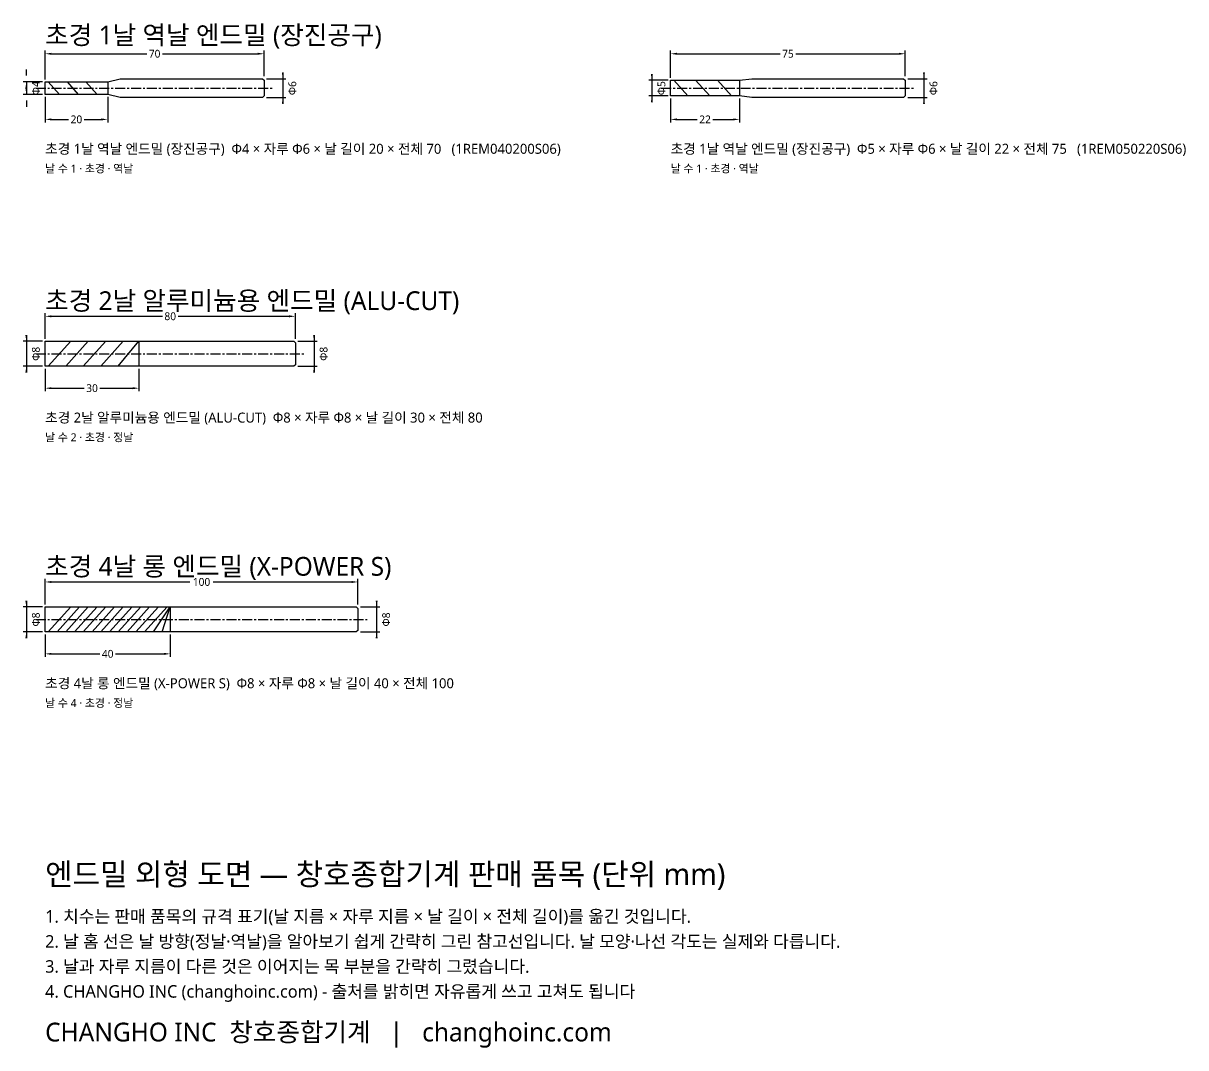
# Model space of a CAD drawing. Header units: millimetres. Extents: x -8 to 773, y -663 to 21.
# Drawn here: x -7 to 364.7, y -663 to -335.2 of the extents above; entities that cross this region are included whole.
import ezdxf

# ---------------------------------------------------------------- set-up
doc = ezdxf.new("R2010")
doc.units = ezdxf.units.MM
doc.linetypes.add('CENTER', pattern=[5.08, 3.175, -0.635, 0.635, -0.635])
for name, color, linetype in [('문자', 7, 'CONTINUOUS'), ('외형선', 7, 'CONTINUOUS'), ('중심선', 1, 'CENTER'), ('참고선', 8, 'CONTINUOUS'), ('치수', 4, 'CONTINUOUS')]:
    doc.layers.add(name, color=color, linetype=linetype)
doc.styles.add('CH_KOR', font='malgun.ttf')
doc.dimstyles.new('CH_DIM', dxfattribs={"dimtxt": 2.5, "dimasz": 2, "dimexe": 1, "dimexo": 0.8, "dimgap": 0.8, "dimtad": 1, "dimdec": 1, "dimdsep": 46, "dimtxsty": 'CH_KOR', "dimcen": 2.5, "dimclrd": 4, "dimclre": 4, "dimclrt": 4, "dimazin": 3, "dimtfac": 1, "dimtmove": 0, "dimatfit": 3})

# ---------------------------------------------------------------- blocks, each defined once
blk = doc.blocks.new('_CLOSEDFILLED')
at = {"color": 0, "linetype": 'BYBLOCK'}
blk.add_solid([(-1, 0.16), (0, 0), (-1, -0.16)], dxfattribs=at)
blk = doc.blocks.new('*D62')
at = {"color": 4}
for p, q in [((76, 5), (76, -5)), ((70.8, 3), (77, 3)), ((70.8, -3), (77, -3))]:
    blk.add_line(p, q, dxfattribs=at)
at = {"layer": 'Defpoints'}
for p in [(70, 3), (76, 3), (70, -3)]:
    blk.add_point(p, dxfattribs=at)
at = {"layer": '치수', "color": 4, "xscale": 2, "yscale": 2}
for p, rotation in [((76, 3), 270), ((76, -3), 90)]:
    blk.add_blockref('_CLOSEDFILLED', p, dxfattribs=dict(at, rotation=rotation))
at = {"layer": '치수', "color": 4, "insert": (79.05, 0), "char_height": 2.5, "attachment_point": 5, "rotation": 90, "style": 'CH_KOR'}
blk.add_mtext('Φ6', dxfattribs=at)
blk = doc.blocks.new('*D63')
at = {"color": 4}
for p, q in [((0, -2.8), (0, -11)), ((20, -2.8), (20, -11)), ((2, -10), (7.5, -10)), ((12.5, -10), (18, -10))]:
    blk.add_line(p, q, dxfattribs=at)
at = {"layer": 'Defpoints'}
for p in [(0, -2), (20, -2), (0, -10)]:
    blk.add_point(p, dxfattribs=at)
at = {"layer": '치수', "color": 4, "xscale": 2, "yscale": 2, "rotation": 180}
blk.add_blockref('_CLOSEDFILLED', (0, -10), dxfattribs=at)
at = {"layer": '치수', "color": 4, "xscale": 2, "yscale": 2}
blk.add_blockref('_CLOSEDFILLED', (20, -10), dxfattribs=at)
at = {"layer": '치수', "color": 4, "insert": (10, -10), "char_height": 2.5, "attachment_point": 5, "style": 'CH_KOR'}
blk.add_mtext('20', dxfattribs=at)
blk = doc.blocks.new('*D64')
at = {"color": 4}
for p, q in [((0, 2.8), (0, 12)), ((70, 3.8), (70, 12)), ((2, 11), (32.5, 11)), ((37.5, 11), (68, 11))]:
    blk.add_line(p, q, dxfattribs=at)
at = {"layer": 'Defpoints'}
for p in [(0, 11), (0, 2), (70, 3)]:
    blk.add_point(p, dxfattribs=at)
at = {"layer": '치수', "color": 4, "xscale": 2, "yscale": 2, "rotation": 180}
blk.add_blockref('_CLOSEDFILLED', (0, 11), dxfattribs=at)
at = {"layer": '치수', "color": 4, "xscale": 2, "yscale": 2}
blk.add_blockref('_CLOSEDFILLED', (70, 11), dxfattribs=at)
at = {"layer": '치수', "color": 4, "insert": (35, 11), "char_height": 2.5, "attachment_point": 5, "style": 'CH_KOR'}
blk.add_mtext('70', dxfattribs=at)
blk = doc.blocks.new('*D65')
at = {"color": 4}
for p, q in [((-6, 4.5), (-6, -4.5)), ((-0.8, 2.5), (-7, 2.5)), ((-0.8, -2.5), (-7, -2.5))]:
    blk.add_line(p, q, dxfattribs=at)
at = {"layer": 'Defpoints'}
for p in [(-6, 2.5), (0, 2.5), (0, -2.5)]:
    blk.add_point(p, dxfattribs=at)
at = {"layer": '치수', "color": 4, "xscale": 2, "yscale": 2}
for p, rotation in [((-6, 2.5), 270), ((-6, -2.5), 90)]:
    blk.add_blockref('_CLOSEDFILLED', p, dxfattribs=dict(at, rotation=rotation))
at = {"layer": '치수', "color": 4, "insert": (-2.95, 0), "char_height": 2.5, "attachment_point": 5, "rotation": 90, "style": 'CH_KOR'}
blk.add_mtext('Φ5', dxfattribs=at)
blk = doc.blocks.new('*D66')
at = {"color": 4}
for p, q in [((81, 5), (81, -5)), ((75.8, 3), (82, 3)), ((75.8, -3), (82, -3))]:
    blk.add_line(p, q, dxfattribs=at)
at = {"layer": 'Defpoints'}
for p in [(75, 3), (81, 3), (75, -3)]:
    blk.add_point(p, dxfattribs=at)
at = {"layer": '치수', "color": 4, "xscale": 2, "yscale": 2}
for p, rotation in [((81, 3), 270), ((81, -3), 90)]:
    blk.add_blockref('_CLOSEDFILLED', p, dxfattribs=dict(at, rotation=rotation))
at = {"layer": '치수', "color": 4, "insert": (84.05, 0), "char_height": 2.5, "attachment_point": 5, "rotation": 90, "style": 'CH_KOR'}
blk.add_mtext('Φ6', dxfattribs=at)
blk = doc.blocks.new('*D67')
at = {"color": 4}
for p, q in [((0, -3.3), (0, -11)), ((22, -3.3), (22, -11)), ((2, -10), (8.5, -10)), ((13.5, -10), (20, -10))]:
    blk.add_line(p, q, dxfattribs=at)
at = {"layer": 'Defpoints'}
for p in [(0, -2.5), (22, -2.5), (0, -10)]:
    blk.add_point(p, dxfattribs=at)
at = {"layer": '치수', "color": 4, "xscale": 2, "yscale": 2, "rotation": 180}
blk.add_blockref('_CLOSEDFILLED', (0, -10), dxfattribs=at)
at = {"layer": '치수', "color": 4, "xscale": 2, "yscale": 2}
blk.add_blockref('_CLOSEDFILLED', (22, -10), dxfattribs=at)
at = {"layer": '치수', "color": 4, "insert": (11, -10), "char_height": 2.5, "attachment_point": 5, "style": 'CH_KOR'}
blk.add_mtext('22', dxfattribs=at)
blk = doc.blocks.new('*D68')
at = {"color": 4}
for p, q in [((0, 3.3), (0, 12)), ((75, 3.8), (75, 12)), ((2, 11), (35, 11)), ((40, 11), (73, 11))]:
    blk.add_line(p, q, dxfattribs=at)
at = {"layer": 'Defpoints'}
for p in [(0, 11), (0, 2.5), (75, 3)]:
    blk.add_point(p, dxfattribs=at)
at = {"layer": '치수', "color": 4, "xscale": 2, "yscale": 2, "rotation": 180}
blk.add_blockref('_CLOSEDFILLED', (0, 11), dxfattribs=at)
at = {"layer": '치수', "color": 4, "xscale": 2, "yscale": 2}
blk.add_blockref('_CLOSEDFILLED', (75, 11), dxfattribs=at)
at = {"layer": '치수', "color": 4, "insert": (37.5, 11), "char_height": 2.5, "attachment_point": 5, "style": 'CH_KOR'}
blk.add_mtext('75', dxfattribs=at)
blk = doc.blocks.new('*D77')
at = {"color": 4}
for p, q in [((-0.8, 4), (-7, 4)), ((-6, 6), (-6, -6)), ((-0.8, -4), (-7, -4))]:
    blk.add_line(p, q, dxfattribs=at)
at = {"layer": 'Defpoints'}
for p in [(-6, 4), (0, 4), (0, -4)]:
    blk.add_point(p, dxfattribs=at)
at = {"layer": '치수', "color": 4, "xscale": 2, "yscale": 2}
for p, rotation in [((-6, 4), 270), ((-6, -4), 90)]:
    blk.add_blockref('_CLOSEDFILLED', p, dxfattribs=dict(at, rotation=rotation))
at = {"layer": '치수', "color": 4, "insert": (-2.95, 0), "char_height": 2.5, "attachment_point": 5, "rotation": 90, "style": 'CH_KOR'}
blk.add_mtext('Φ8', dxfattribs=at)
blk = doc.blocks.new('*D78')
at = {"color": 4}
for p, q in [((80.8, 4), (87, 4)), ((86, 6), (86, -6)), ((80.8, -4), (87, -4))]:
    blk.add_line(p, q, dxfattribs=at)
at = {"layer": 'Defpoints'}
for p in [(80, 4), (86, 4), (80, -4)]:
    blk.add_point(p, dxfattribs=at)
at = {"layer": '치수', "color": 4, "xscale": 2, "yscale": 2}
for p, rotation in [((86, 4), 270), ((86, -4), 90)]:
    blk.add_blockref('_CLOSEDFILLED', p, dxfattribs=dict(at, rotation=rotation))
at = {"layer": '치수', "color": 4, "insert": (89.05, 0), "char_height": 2.5, "attachment_point": 5, "rotation": 90, "style": 'CH_KOR'}
blk.add_mtext('Φ8', dxfattribs=at)
blk = doc.blocks.new('*D79')
at = {"color": 4}
for p, q in [((0, -4.8), (0, -12)), ((30, -4.8), (30, -12)), ((2, -11), (12.5, -11)), ((17.5, -11), (28, -11))]:
    blk.add_line(p, q, dxfattribs=at)
at = {"layer": 'Defpoints'}
for p in [(0, -4), (30, -4), (0, -11)]:
    blk.add_point(p, dxfattribs=at)
at = {"layer": '치수', "color": 4, "xscale": 2, "yscale": 2, "rotation": 180}
blk.add_blockref('_CLOSEDFILLED', (0, -11), dxfattribs=at)
at = {"layer": '치수', "color": 4, "xscale": 2, "yscale": 2}
blk.add_blockref('_CLOSEDFILLED', (30, -11), dxfattribs=at)
at = {"layer": '치수', "color": 4, "insert": (15, -11), "char_height": 2.5, "attachment_point": 5, "style": 'CH_KOR'}
blk.add_mtext('30', dxfattribs=at)
blk = doc.blocks.new('*D80')
at = {"color": 4}
for p, q in [((0, 4.8), (0, 13)), ((2, 12), (37.5, 12)), ((42.5, 12), (78, 12)), ((80, 4.8), (80, 13))]:
    blk.add_line(p, q, dxfattribs=at)
at = {"layer": 'Defpoints'}
for p in [(0, 12), (0, 4), (80, 4)]:
    blk.add_point(p, dxfattribs=at)
at = {"layer": '치수', "color": 4, "xscale": 2, "yscale": 2, "rotation": 180}
blk.add_blockref('_CLOSEDFILLED', (0, 12), dxfattribs=at)
at = {"layer": '치수', "color": 4, "xscale": 2, "yscale": 2}
blk.add_blockref('_CLOSEDFILLED', (80, 12), dxfattribs=at)
at = {"layer": '치수', "color": 4, "insert": (40, 12), "char_height": 2.5, "attachment_point": 5, "style": 'CH_KOR'}
blk.add_mtext('80', dxfattribs=at)
blk = doc.blocks.new('*D81')
at = {"color": 4}
for p, q in [((-0.8, 4), (-7, 4)), ((-6, 6), (-6, -6)), ((-0.8, -4), (-7, -4))]:
    blk.add_line(p, q, dxfattribs=at)
at = {"layer": 'Defpoints'}
for p in [(-6, 4), (0, 4), (0, -4)]:
    blk.add_point(p, dxfattribs=at)
at = {"layer": '치수', "color": 4, "xscale": 2, "yscale": 2}
for p, rotation in [((-6, 4), 270), ((-6, -4), 90)]:
    blk.add_blockref('_CLOSEDFILLED', p, dxfattribs=dict(at, rotation=rotation))
at = {"layer": '치수', "color": 4, "insert": (-2.95, 0), "char_height": 2.5, "attachment_point": 5, "rotation": 90, "style": 'CH_KOR'}
blk.add_mtext('Φ8', dxfattribs=at)
blk = doc.blocks.new('*D82')
at = {"color": 4}
for p, q in [((100.8, 4), (107, 4)), ((106, 6), (106, -6)), ((100.8, -4), (107, -4))]:
    blk.add_line(p, q, dxfattribs=at)
at = {"layer": 'Defpoints'}
for p in [(100, 4), (106, 4), (100, -4)]:
    blk.add_point(p, dxfattribs=at)
at = {"layer": '치수', "color": 4, "xscale": 2, "yscale": 2}
for p, rotation in [((106, 4), 270), ((106, -4), 90)]:
    blk.add_blockref('_CLOSEDFILLED', p, dxfattribs=dict(at, rotation=rotation))
at = {"layer": '치수', "color": 4, "insert": (109.05, 0), "char_height": 2.5, "attachment_point": 5, "rotation": 90, "style": 'CH_KOR'}
blk.add_mtext('Φ8', dxfattribs=at)
blk = doc.blocks.new('*D83')
at = {"color": 4}
for p, q in [((0, -4.8), (0, -12)), ((40, -4.8), (40, -12)), ((2, -11), (17.5, -11)), ((22.5, -11), (38, -11))]:
    blk.add_line(p, q, dxfattribs=at)
at = {"layer": 'Defpoints'}
for p in [(0, -4), (40, -4), (0, -11)]:
    blk.add_point(p, dxfattribs=at)
at = {"layer": '치수', "color": 4, "xscale": 2, "yscale": 2, "rotation": 180}
blk.add_blockref('_CLOSEDFILLED', (0, -11), dxfattribs=at)
at = {"layer": '치수', "color": 4, "xscale": 2, "yscale": 2}
blk.add_blockref('_CLOSEDFILLED', (40, -11), dxfattribs=at)
at = {"layer": '치수', "color": 4, "insert": (20, -11), "char_height": 2.5, "attachment_point": 5, "style": 'CH_KOR'}
blk.add_mtext('40', dxfattribs=at)
blk = doc.blocks.new('*D84')
at = {"color": 4}
for p, q in [((0, 4.8), (0, 13)), ((2, 12), (46.25, 12)), ((53.75, 12), (98, 12)), ((100, 4.8), (100, 13))]:
    blk.add_line(p, q, dxfattribs=at)
at = {"layer": 'Defpoints'}
for p in [(0, 12), (0, 4), (100, 4)]:
    blk.add_point(p, dxfattribs=at)
at = {"layer": '치수', "color": 4, "xscale": 2, "yscale": 2, "rotation": 180}
blk.add_blockref('_CLOSEDFILLED', (0, 12), dxfattribs=at)
at = {"layer": '치수', "color": 4, "xscale": 2, "yscale": 2}
blk.add_blockref('_CLOSEDFILLED', (100, 12), dxfattribs=at)
at = {"layer": '치수', "color": 4, "insert": (50, 12), "char_height": 2.5, "attachment_point": 5, "style": 'CH_KOR'}
blk.add_mtext('100', dxfattribs=at)
blk = doc.blocks.new('EM_jj1r_4x6x20x70')
at = {"layer": '외형선'}
blk.add_lwpolyline([(0, 2), (20, 2), (24, 3), (69.5, 3), (70, 2.5), (70, -2.5), (69.5, -3), (24, -3), (20, -2), (0, -2)], close=True, dxfattribs=at)
at = {"layer": '중심선'}
blk.add_line((-3, 0), (73, 0), dxfattribs=at)
at = {"layer": '참고선'}
for p, q in [((1, 2), (4.6, -2)), ((7, 2), (10.6, -2)), ((13, 2), (16.6, -2)), ((20, 2), (20, -2))]:
    blk.add_line(p, q, dxfattribs=at)
at = {"layer": '문자', "style": 'CH_KOR'}
for s, height, p in [('초경 1날 역날 엔드밀 (장진공구)  Φ4 × 자루 Φ6 × 날 길이 20 × 전체 70   (1REM040200S06)', 3.2, (0, -21)), ('날 수 1 · 초경 · 역날', 2.56, (0, -27))]:
    blk.add_text(s, height=height, dxfattribs=at).set_placement(p)
at = {"layer": '치수'}
for base, p1, p2, text, picture, middle in [((0, 11), (0, 2), (70, 3), '70', '*D64', (35, 11)), ((0, -10), (0, -2), (20, -2), '20', '*D63', (10, -10))]:
    dim = blk.add_linear_dim(base=base, p1=p1, p2=p2, text=text, dimstyle='CH_DIM', override={"dimscale": 1}, dxfattribs=at)
    dim.commit()
    dim.dimension.update_dxf_attribs({"geometry": picture, "text_midpoint": middle})
blk.add_linear_dim(base=(-6, 2), p1=(0, 2), p2=(0, -2), angle=90, text='Φ4', dimstyle='CH_DIM', override={"dimscale": 1}, dxfattribs=at).render()
dim = blk.add_linear_dim(base=(76, 3), p1=(70, 3), p2=(70, -3), angle=90, text='Φ6', dimstyle='CH_DIM', override={"dimscale": 1}, dxfattribs=at)
dim.commit()
dim.dimension.update_dxf_attribs({"geometry": '*D62', "text_midpoint": (79.05, 0)})
blk = doc.blocks.new('EM_jj1r_5x6x22x75')
at = {"layer": '외형선'}
blk.add_lwpolyline([(0, 2.5), (22, 2.5), (26, 3), (74.5, 3), (75, 2.5), (75, -2.5), (74.5, -3), (26, -3), (22, -2.5), (0, -2.5)], close=True, dxfattribs=at)
at = {"layer": '중심선'}
blk.add_line((-3, 0), (78, 0), dxfattribs=at)
at = {"layer": '참고선'}
for p, q in [((1, 2.5), (5.5, -2.5)), ((8, 2.5), (12.5, -2.5)), ((15, 2.5), (19.5, -2.5)), ((22, 2.5), (22, -2.5))]:
    blk.add_line(p, q, dxfattribs=at)
at = {"layer": '문자', "style": 'CH_KOR'}
for s, height, p in [('초경 1날 역날 엔드밀 (장진공구)  Φ5 × 자루 Φ6 × 날 길이 22 × 전체 75   (1REM050220S06)', 3.2, (0, -21)), ('날 수 1 · 초경 · 역날', 2.56, (0, -27))]:
    blk.add_text(s, height=height, dxfattribs=at).set_placement(p)
at = {"layer": '치수'}
for base, p1, p2, text, picture, middle in [((0, 11), (0, 2.5), (75, 3), '75', '*D68', (37.5, 11)), ((0, -10), (0, -2.5), (22, -2.5), '22', '*D67', (11, -10))]:
    dim = blk.add_linear_dim(base=base, p1=p1, p2=p2, text=text, dimstyle='CH_DIM', override={"dimscale": 1}, dxfattribs=at)
    dim.commit()
    dim.dimension.update_dxf_attribs({"geometry": picture, "text_midpoint": middle})
for base, p1, p2, text, picture, middle in [((-6, 2.5), (0, 2.5), (0, -2.5), 'Φ5', '*D65', (-2.95, 0)), ((81, 3), (75, 3), (75, -3), 'Φ6', '*D66', (84.05, 0))]:
    dim = blk.add_linear_dim(base=base, p1=p1, p2=p2, angle=90, text=text, dimstyle='CH_DIM', override={"dimscale": 1}, dxfattribs=at)
    dim.commit()
    dim.dimension.update_dxf_attribs({"geometry": picture, "text_midpoint": middle})
blk = doc.blocks.new('EM_c2al_8x8x30x80')
at = {"layer": '외형선'}
blk.add_lwpolyline([(0, 4), (30, 4), (30, 4), (79.5, 4), (80, 3.5), (80, -3.5), (79.5, -4), (30, -4), (30, -4), (0, -4)], close=True, dxfattribs=at)
at = {"layer": '중심선'}
blk.add_line((-3, 0), (83, 0), dxfattribs=at)
at = {"layer": '참고선'}
for p, q in [((1, -4), (8.2, 4)), ((6.6, -4), (13.8, 4)), ((12.2, -4), (19.4, 4)), ((17.8, -4), (25, 4)), ((23.4, -4), (30, 4)), ((30, 4), (30, -4))]:
    blk.add_line(p, q, dxfattribs=at)
at = {"layer": '문자', "style": 'CH_KOR'}
for s, height, p in [('초경 2날 알루미늄용 엔드밀 (ALU-CUT)  Φ8 × 자루 Φ8 × 날 길이 30 × 전체 80', 3.2, (0, -22)), ('날 수 2 · 초경 · 정날', 2.56, (0, -28))]:
    blk.add_text(s, height=height, dxfattribs=at).set_placement(p)
at = {"layer": '치수'}
for base, p1, p2, text, picture, middle in [((0, 12), (0, 4), (80, 4), '80', '*D80', (40, 12)), ((0, -11), (0, -4), (30, -4), '30', '*D79', (15, -11))]:
    dim = blk.add_linear_dim(base=base, p1=p1, p2=p2, text=text, dimstyle='CH_DIM', override={"dimscale": 1}, dxfattribs=at)
    dim.commit()
    dim.dimension.update_dxf_attribs({"geometry": picture, "text_midpoint": middle})
for base, p1, p2, picture, middle in [((-6, 4), (0, 4), (0, -4), '*D77', (-2.95, 0)), ((86, 4), (80, 4), (80, -4), '*D78', (89.05, 0))]:
    dim = blk.add_linear_dim(base=base, p1=p1, p2=p2, angle=90, text='Φ8', dimstyle='CH_DIM', override={"dimscale": 1}, dxfattribs=at)
    dim.commit()
    dim.dimension.update_dxf_attribs({"geometry": picture, "text_midpoint": middle})
blk = doc.blocks.new('EM_c4l_8x8x40x100')
at = {"layer": '외형선'}
blk.add_lwpolyline([(0, 4), (40, 4), (40, 4), (99.5, 4), (100, 3.5), (100, -3.5), (99.5, -4), (40, -4), (40, -4), (0, -4)], close=True, dxfattribs=at)
at = {"layer": '중심선'}
blk.add_line((-3, 0), (103, 0), dxfattribs=at)
at = {"layer": '참고선'}
for p, q in [((1, -4), (8.2, 4)), ((3.8, -4), (11, 4)), ((6.6, -4), (13.8, 4)), ((9.4, -4), (16.6, 4)), ((12.2, -4), (19.4, 4)), ((15, -4), (22.2, 4)), ((17.8, -4), (25, 4)), ((20.6, -4), (27.8, 4)), ((23.4, -4), (30.6, 4)), ((26.2, -4), (33.4, 4)), ((29, -4), (36.2, 4)), ((31.8, -4), (39, 4)), ((34.6, -4), (40, 4)), ((37.4, -4), (40, 4)), ((40, 4), (40, -4))]:
    blk.add_line(p, q, dxfattribs=at)
at = {"layer": '문자', "style": 'CH_KOR'}
for s, height, p in [('초경 4날 롱 엔드밀 (X-POWER S)  Φ8 × 자루 Φ8 × 날 길이 40 × 전체 100', 3.2, (0, -22)), ('날 수 4 · 초경 · 정날', 2.56, (0, -28))]:
    blk.add_text(s, height=height, dxfattribs=at).set_placement(p)
at = {"layer": '치수'}
for base, p1, p2, text, picture, middle in [((0, 12), (0, 4), (100, 4), '100', '*D84', (50, 12)), ((0, -11), (0, -4), (40, -4), '40', '*D83', (20, -11))]:
    dim = blk.add_linear_dim(base=base, p1=p1, p2=p2, text=text, dimstyle='CH_DIM', override={"dimscale": 1}, dxfattribs=at)
    dim.commit()
    dim.dimension.update_dxf_attribs({"geometry": picture, "text_midpoint": middle})
for base, p1, p2, picture, middle in [((-6, 4), (0, 4), (0, -4), '*D81', (-2.95, 0)), ((106, 4), (100, 4), (100, -4), '*D82', (109.05, 0))]:
    dim = blk.add_linear_dim(base=base, p1=p1, p2=p2, angle=90, text='Φ8', dimstyle='CH_DIM', override={"dimscale": 1}, dxfattribs=at)
    dim.commit()
    dim.dimension.update_dxf_attribs({"geometry": picture, "text_midpoint": middle})

msp = doc.modelspace()

# ---------------------------------------------------------------- block references
for name, p in [('EM_jj1r_4x6x20x70', (0, -356)), ('EM_jj1r_5x6x22x75', (200, -356)), ('EM_c2al_8x8x30x80', (0, -441)), ('EM_c4l_8x8x40x100', (0, -526))]:
    msp.add_blockref(name, p)

# ---------------------------------------------------------------- texts
at = {"layer": '문자', "style": 'CH_KOR'}
for s, height, p in [('초경 1날 역날 엔드밀 (장진공구)', 6, (0, -342)), ('초경 2날 알루미늄용 엔드밀 (ALU-CUT)', 6, (0, -427)), ('초경 4날 롱 엔드밀 (X-POWER S)', 6, (0, -512)), ('엔드밀 외형 도면 — 창호종합기계 판매 품목 (단위 mm)', 7, (0, -611)), ('1. 치수는 판매 품목의 규격 표기(날 지름 × 자루 지름 × 날 길이 × 전체 길이)를 옮긴 것입니다.', 4, (0, -623)), ('2. 날 홈 선은 날 방향(정날·역날)을 알아보기 쉽게 간략히 그린 참고선입니다. 날 모양·나선 각도는 실제와 다릅니다.', 4, (0, -631)), ('3. 날과 자루 지름이 다른 것은 이어지는 목 부분을 간략히 그렸습니다.', 4, (0, -639)), ('4. CHANGHO INC (changhoinc.com) - 출처를 밝히면 자유롭게 쓰고 고쳐도 됩니다', 4, (0, -647)), ('CHANGHO INC  창호종합기계   |   changhoinc.com', 6, (0, -661))]:
    msp.add_text(s, height=height, dxfattribs=at).set_placement(p)

doc.saveas('drawing.dxf')
